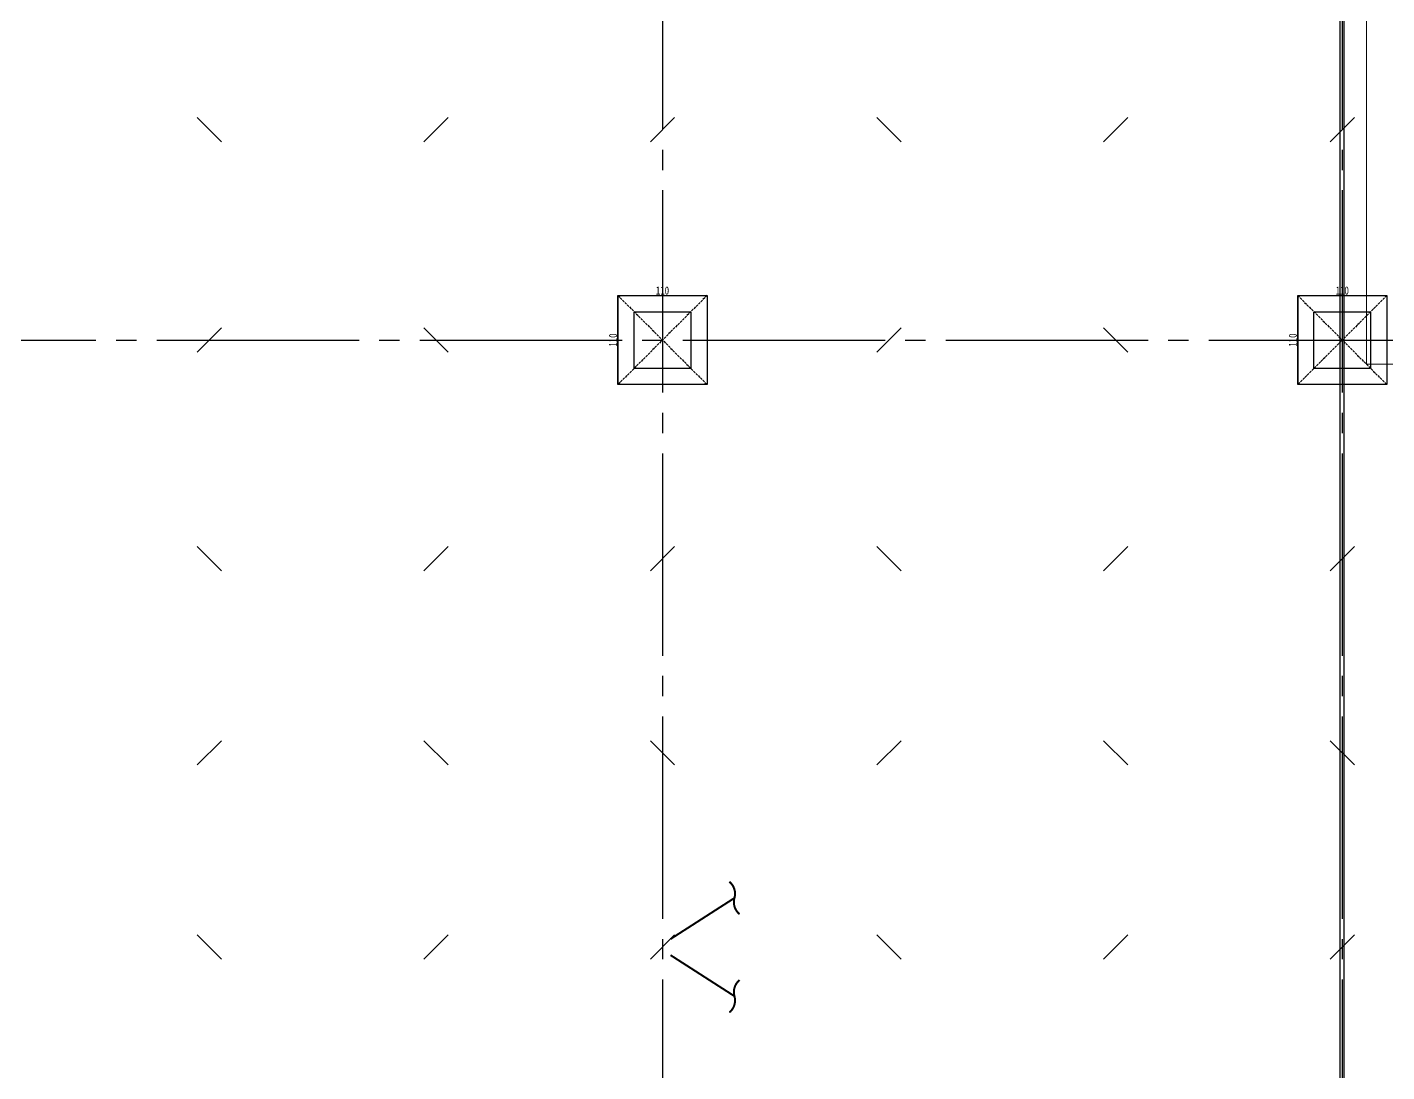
# Model space of a CAD drawing. Extents: x -3080 to 28500, y -1326 to 31609.
# Drawn here: x 2695 to 4375, y 6596 to 7887 of the extents above; entities that cross this region are included whole.
import ezdxf

# ---------------------------------------------------------------- set-up
doc = ezdxf.new("R2010")
doc.units = 0
doc.header["$LTSCALE"] = 100
for name, pattern in [('X-S-FAB-L05$0$COL-CEN-LIN', [3.25, 2.5, -0.25, 0.25, -0.25]), ('X-S-FAB-L05$0$DASHED', [0.75, 0.5, -0.25]), ('X-S-FAB-L05$0$HIDDEN', [0.4, 0.3, -0.1])]:
    doc.linetypes.add(name, pattern=pattern)
for name, color, linetype in [('0-xref', 8, 'Continuous'), ('188K-SM-03-F05-ARCH-PA-Y2257103$0$K-W-P1-3.5-非抗', 53, 'Continuous'), ('X-S-FAB-L05$0$BEAM', 8, 'Continuous'), ('X-S-FAB-L05$0$BLOCK', 8, 'Continuous'), ('X-S-FAB-L05$0$BR-D', 8, 'X-S-FAB-L05$0$DASHED'), ('X-S-FAB-L05$0$CCL', 8, 'X-S-FAB-L05$0$COL-CEN-LIN'), ('X-S-FAB-L05$0$COL', 8, 'Continuous'), ('X-S-FAB-L05$0$COL-S', 8, 'Continuous'), ('X-S-FAB-L05$0$S-FNDN', 8, 'Continuous'), ('X-S-FAB-L05$0$S-鋼柱', 8, 'Continuous'), ('X-S-FAB-L05$0$SLAB', 8, 'Continuous'), ('X-S-FAB-L05$0$斜撐', 8, 'Continuous')]:
    doc.layers.add(name, color=color, linetype=linetype)
doc.layers.add('X-S-FAB-L05$0$XREF', color=8, linetype='Continuous', lineweight=0)
doc.styles.add('X-S-FAB-L05$0$DIM', font='', dxfattribs={"width": 0.8})
doc.styles.get('X-S-FAB-L05$0$DIM').set_extended_font_data('MingLiU')
doc.dimstyles.new('X-S-FAB-L05$0$JJP_005_defpoint', dxfattribs={"dimtxt": 20, "dimasz": 0.5, "dimexe": 0.5, "dimexo": 0.5, "dimgap": 0.5, "dimtad": 1, "dimdsep": 46, "dimtxsty": 'X-S-FAB-L05$0$DIM', "dimblk": 'X-S-FAB-L05$0$_None', "dimcen": 10, "dimclrd": 256, "dimclre": 256, "dimclrt": 256, "dimadec": 0, "dimazin": 0, "dimtfac": 1, "dimtix": 1, "dimtmove": 2, "dimatfit": 3, "dimldrblk": 'X-S-FAB-L05$0$_None', "dimfxl": 0.5, "dimtolj": 1, "dimtzin": 0, "dimarcsym": 0})

# ---------------------------------------------------------------- blocks, each defined once
blk = doc.blocks.new('*D174')
at = {"layer": 'DefPoints', "lineweight": -2, "transparency": 16777216}
blk.add_line((0, 0), (110, 0), dxfattribs=at)
at = {"layer": 'DefPoints', "color": 0, "transparency": 16777216}
for p in [(0, 0), (110, 0), (110, 0)]:
    blk.add_point(p, dxfattribs=at)
at = {"layer": 'DefPoints', "transparency": 16777216, "insert": (55, 6.1), "char_height": 10, "attachment_point": 5, "style": 'X-S-FAB-L05$0$DIM'}
blk.add_mtext('\\A1;110', dxfattribs=at)
blk = doc.blocks.new('X-S-FAB-L05$0$_None')
blk = doc.blocks.new('*D175')
at = {"layer": 'DefPoints', "lineweight": -2, "transparency": 16777216}
blk.add_line((0, 0), (0, -110), dxfattribs=at)
at = {"layer": 'DefPoints', "color": 0, "transparency": 16777216}
for p in [(0, 0), (0, -110), (0, -110)]:
    blk.add_point(p, dxfattribs=at)
at = {"layer": 'DefPoints', "transparency": 16777216, "insert": (-6.1, -55), "char_height": 10, "attachment_point": 5, "rotation": 90, "style": 'X-S-FAB-L05$0$DIM'}
blk.add_mtext('\\A1;110', dxfattribs=at)
blk = doc.blocks.new('X-S-FAB-L05$0$斜撐')
at = {"layer": 'X-S-FAB-L05$0$BR-D', "const_width": 0.5}
blk.add_lwpolyline([(962.11, 215.55, -0.296213), (957.95, 215.19, 0.299957), (953.75, 214.85, 0.006918)], format="xyb", dxfattribs=at)
at = {"layer": 'X-S-FAB-L05$0$BR-D', "linetype": 'ByBlock', "const_width": 0.5}
blk.add_lwpolyline([(964.37, 197.57), (957.95, 215.19)], dxfattribs=at)
blk = doc.blocks.new('X-S-FAB-L05$0$SC1')
at = {"layer": 'DefPoints'}
blk.add_line((27925, 8342.1), (27955, 8312.1), dxfattribs=at)
blk = doc.blocks.new('X-S-FAB-L05$0$VC(C)')
at = {"layer": 'X-S-FAB-L05$0$S-鋼柱'}
for p in [(-25020, -567.1), (-24180, -567.1), (-24740, -827.1), (-23900, -827.1), (-25020, -1097.1), (-24180, -1097.1), (-24740, -1337.1), (-24460, -1337.1), (-23900, -1337.1), (-23620, -1337.1), (-25020, -1577.1), (-24180, -1577.1)]:
    blk.add_blockref('X-S-FAB-L05$0$SC1', p, dxfattribs=at)
at = {"layer": 'X-S-FAB-L05$0$S-鋼柱', "rotation": 90}
for p in [(11527.1, -20180), (11807.1, -20180), (12367.1, -20180), (12647.1, -20180), (11247.1, -20440), (12087.1, -20440), (11527.1, -20710), (11807.1, -20710), (12367.1, -20710), (12647.1, -20710), (11247.1, -20950), (12087.1, -20950), (11527.1, -21190), (11807.1, -21190), (12367.1, -21190), (12647.1, -21190)]:
    blk.add_blockref('X-S-FAB-L05$0$SC1', p, dxfattribs=at)
at = {"layer": 'X-S-FAB-L05$0$斜撐'}
for p, xscale, yscale, zscale, rotation in [((1467.4, 11247.2), 5.000000000000002, 5.000000000000002, 5.000000000000002, 282.6853631040207), ((1467.4, 2252.8), -5, 5, 5, 257.3146368959793)]:
    blk.add_blockref('X-S-FAB-L05$0$斜撐', p, dxfattribs=dict(at, xscale=xscale, yscale=yscale, zscale=zscale, rotation=rotation))
blk = doc.blocks.new('X-S-FAB-L05$0$板_3_2', base_point=(11935, 9055))
at = {"layer": 'X-S-FAB-L05$0$S-FNDN', "color": 15, "lineweight": 0, "flags": 128}
blk.add_lwpolyline([(11935, 9055), (4350, 9055), (4350, 7470), (9330, 7470), (9330, -55), (11935, -55), (11935, 4530), (11070, 4530), (11070, 5003), (11935, 5003)], close=True, dxfattribs=at)
blk = doc.blocks.new('188K-SM-03-F05-ARCH-PA-Y2257103')
at = {"layer": '188K-SM-03-F05-ARCH-PA-Y2257103$0$K-W-P1-3.5-非抗'}
for p, q in [((4317.5, 732.5), (4317.5, 8265)), ((4322.5, 732.5), (4322.5, 8265))]:
    blk.add_line(p, q, dxfattribs=at)
blk = doc.blocks.new('*U59')
at = {"layer": 'DefPoints', "linetype": 'X-S-FAB-L05$0$HIDDEN', "ltscale": 0.1}
for p, q in [((110, 0), (0, -110)), ((0, 0), (110, -110))]:
    blk.add_line(p, q, dxfattribs=at)
at = {"layer": 'X-S-FAB-L05$0$COL', "ltscale": 0.1}
blk.add_lwpolyline([(0, 0), (110, 0), (110, -110), (0, -110)], close=True, dxfattribs=at)
at = {"layer": 'DefPoints'}
dim = blk.add_linear_dim(base=(0, -110), p1=(0, 0), p2=(0, -110), angle=90, dimstyle='X-S-FAB-L05$0$JJP_005_defpoint', override={"dimtxt": 10}, dxfattribs=at)
dim.commit()
dim.dimension.update_dxf_attribs({"geometry": '*D175', "text_midpoint": (-6.067, -55)})
dim = blk.add_linear_dim(base=(110, 0), p1=(0, 0), p2=(110, 0), dimstyle='X-S-FAB-L05$0$JJP_005_defpoint', override={"dimtxt": 10}, dxfattribs=at)
dim.commit()
dim.dimension.update_dxf_attribs({"geometry": '*D174', "text_midpoint": (55, 6.067)})
blk = doc.blocks.new('X-S-FAB-L05$0$FAB2-L05')
at = {"layer": 'X-S-FAB-L05$0$CCL'}
for p, q in [((-22680, 11005), (-22680, 0)), ((-21840, 11005), (-21840, 0)), ((-26880, 8220), (1210, 8220))]:
    blk.add_line(p, q, dxfattribs=at)
at = {"layer": 'X-S-FAB-L05$0$COL-S'}
for points in [[(-22715, 8255), (-22645, 8255), (-22645, 8185), (-22715, 8185)], [(-21875, 8255), (-21805, 8255), (-21805, 8185), (-21875, 8185)]]:
    blk.add_lwpolyline(points, close=True, dxfattribs=at)
at = {"layer": 'X-S-FAB-L05$0$BEAM'}
for p in [(-22735, 8275), (-21895, 8275)]:
    blk.add_blockref('*U59', p, dxfattribs=at)
blk = doc.blocks.new('X-S-FAB-L05')
at = {"layer": 'X-S-FAB-L05$0$COL-S'}
for points in [[(3445, 7535), (3515, 7535), (3515, 7465), (3445, 7465)], [(4285, 7535), (4355, 7535), (4355, 7465), (4285, 7465)]]:
    blk.add_lwpolyline(points, close=True, dxfattribs=at)
at = {"layer": 'X-S-FAB-L05$0$BEAM'}
for p in [(3425, 7555), (4265, 7555)]:
    blk.add_blockref('*U59', p, dxfattribs=at)
at = {"layer": 'X-S-FAB-L05$0$BLOCK'}
blk.add_blockref('X-S-FAB-L05$0$FAB2-L05', (26160, -720), dxfattribs=at)
at = {"layer": 'X-S-FAB-L05$0$SLAB', "color": 15, "lineweight": 0}
blk.add_blockref('X-S-FAB-L05$0$板_3_2', (11935, 9055), dxfattribs=at)
at = {"layer": 'X-S-FAB-L05$0$XREF'}
blk.add_blockref('X-S-FAB-L05$0$VC(C)', (0, 0), dxfattribs=at)

msp = doc.modelspace()

# ---------------------------------------------------------------- block references
at = {"layer": '0-xref'}
for name in ['X-S-FAB-L05', '188K-SM-03-F05-ARCH-PA-Y2257103']:
    msp.add_blockref(name, (0, 0), dxfattribs=at)

doc.saveas('drawing.dxf')
